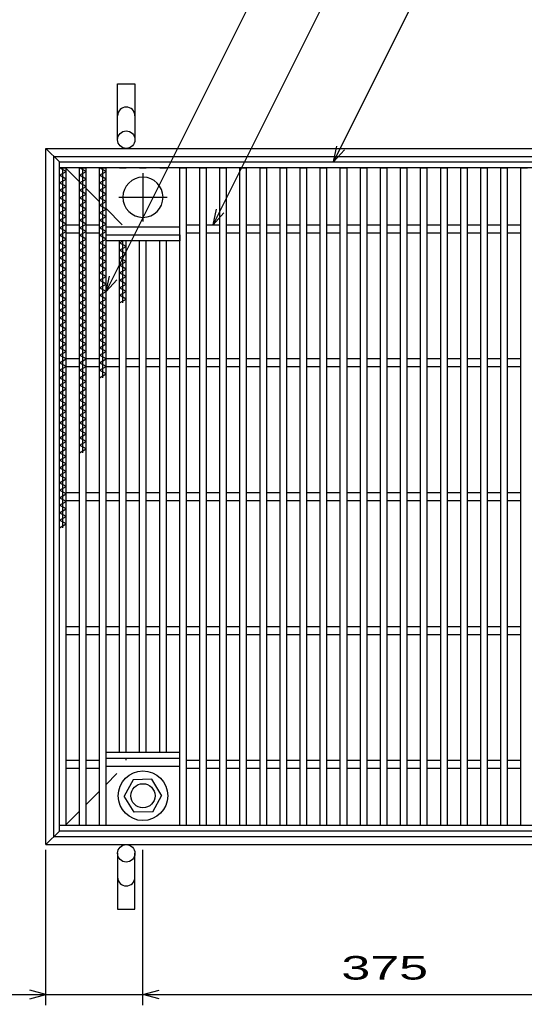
# Model space of a CAD drawing. Units: millimetres, scale not verified. Extents: x -1456 to 1385, y -1026 to 843.
# Drawn here: x -960 to -582, y -262 to 475 of the extents above; entities that cross this region are included whole.
import ezdxf
from ezdxf.enums import TextEntityAlignment as Align

# ---------------------------------------------------------------- set-up
doc = ezdxf.new("R2010")
doc.units = ezdxf.units.MM
doc.header["$LTSCALE"] = 8
doc.linetypes.add('CHAIN', pattern=[18.5, 12, -1.5, 3.5, -1.5])
doc.linetypes.add('DASHED', pattern=[7.5, 6, -1.5])
for name, color, linetype, lineweight in [('16', 3, 'Continuous', 25), ('19', 6, 'Continuous', 25), ('22', 4, 'Continuous', 25)]:
    doc.layers.add(name, color=color, linetype=linetype, lineweight=lineweight)
doc.styles.add('ベクトル', font='')
doc.styles.get('ベクトル').set_extended_font_data('ベクトル')

msp = doc.modelspace()

# ---------------------------------------------------------------- linework, layer by layer
at = {"layer": '16'}
for p, q in [((-930, 368.5), (-430, 368.5)), ((-930, 364), (-930, 368.5)), ((-430, 364), (-930, 364)), ((-930, -127), (-930, 364)), ((-930, 364), (-925, 364)), ((-925, 361.2), (-930, 364)), ((-930, 358.4), (-925, 361.2)), ((-927.5, 95.2), (-927.5, 364)), ((-925, -127), (-925, 364)), ((-915, -127), (-915, 364)), ((-915, 364), (-910, 364)), ((-910, 361.2), (-915, 364)), ((-915, 358.4), (-910, 361.2)), ((-912.5, 151.2), (-912.5, 364)), ((-910, -127), (-910, 364)), ((-900, -127), (-900, 364)), ((-900, 364), (-895, 364)), ((-895, 361.2), (-900, 364)), ((-900, 358.4), (-895, 361.2)), ((-897.5, 207.2), (-897.5, 364)), ((-895, -127), (-895, 364)), ((-885, 364), (-880, 364)), ((-870, 364), (-865, 364)), ((-855, 364), (-850, 364)), ((-840, -127), (-840, 364)), ((-840, 364), (-835, 364)), ((-835, -127), (-835, 364)), ((-825, -127), (-825, 364)), ((-825, 364), (-820, 364)), ((-820, -127), (-820, 364)), ((-810, -127), (-810, 364)), ((-810, 364), (-805, 364)), ((-805, -127), (-805, 364)), ((-795, -127), (-795, 364)), ((-795, 364), (-790, 364)), ((-790, -127), (-790, 364)), ((-780, -127), (-780, 364)), ((-780, 364), (-775, 364)), ((-775, -127), (-775, 364)), ((-765, -127), (-765, 364)), ((-765, 364), (-760, 364)), ((-760, -127), (-760, 364)), ((-750, -127), (-750, 364)), ((-750, 364), (-745, 364)), ((-745, -127), (-745, 364)), ((-735, -127), (-735, 364)), ((-735, 364), (-730, 364)), ((-730, -127), (-730, 364)), ((-720, -127), (-720, 364)), ((-720, 364), (-715, 364)), ((-715, -127), (-715, 364)), ((-705, -127), (-705, 364)), ((-705, 364), (-700, 364)), ((-700, -127), (-700, 364)), ((-690, -127), (-690, 364)), ((-690, 364), (-685, 364)), ((-685, -127), (-685, 364)), ((-675, -127), (-675, 364)), ((-675, 364), (-670, 364)), ((-670, -127), (-670, 364)), ((-660, -127), (-660, 364)), ((-660, 364), (-655, 364)), ((-655, -127), (-655, 364)), ((-645, -127), (-645, 364)), ((-645, 364), (-640, 364)), ((-640, -127), (-640, 364)), ((-630, -127), (-630, 364)), ((-630, 364), (-625, 364)), ((-625, -127), (-625, 364)), ((-615, -127), (-615, 364)), ((-615, 364), (-610, 364)), ((-610, -127), (-610, 364)), ((-600, -127), (-600, 364)), ((-600, 364), (-595, 364)), ((-595, -127), (-595, 364)), ((-585, -127), (-585, 364)), ((-585, 364), (-580, 364)), ((-925, 355.6), (-930, 358.4)), ((-930, 352.8), (-925, 355.6)), ((-910, 355.6), (-915, 358.4)), ((-915, 352.8), (-910, 355.6)), ((-895, 355.6), (-900, 358.4)), ((-900, 352.8), (-895, 355.6)), ((-925, 350), (-930, 352.8)), ((-930, 347.2), (-925, 350)), ((-925, 344.4), (-930, 347.2)), ((-910, 350), (-915, 352.8)), ((-915, 347.2), (-910, 350)), ((-910, 344.4), (-915, 347.2)), ((-895, 350), (-900, 352.8)), ((-900, 347.2), (-895, 350)), ((-895, 344.4), (-900, 347.2)), ((-930, 341.6), (-925, 344.4)), ((-925, 338.8), (-930, 341.6)), ((-930, 336), (-925, 338.8)), ((-915, 341.6), (-910, 344.4)), ((-910, 338.8), (-915, 341.6)), ((-915, 336), (-910, 338.8)), ((-900, 341.6), (-895, 344.4)), ((-895, 338.8), (-900, 341.6)), ((-900, 336), (-895, 338.8)), ((-925, 333.2), (-930, 336)), ((-930, 330.4), (-925, 333.2)), ((-910, 333.2), (-915, 336)), ((-915, 330.4), (-910, 333.2)), ((-895, 333.2), (-900, 336)), ((-900, 330.4), (-895, 333.2)), ((-925, 327.6), (-930, 330.4)), ((-930, 324.8), (-925, 327.6)), ((-925, 322), (-930, 324.8)), ((-910, 327.6), (-915, 330.4)), ((-915, 324.8), (-910, 327.6)), ((-910, 322), (-915, 324.8)), ((-895, 327.6), (-900, 330.4)), ((-900, 324.8), (-895, 327.6)), ((-895, 322), (-900, 324.8)), ((-930, 319.2), (-925, 322)), ((-925, 316.4), (-930, 319.2)), ((-925, 321.5), (-915, 321.5)), ((-915, 319.2), (-910, 322)), ((-910, 316.4), (-915, 319.2)), ((-910, 321.5), (-900, 321.5)), ((-900, 319.2), (-895, 322)), ((-895, 316.4), (-900, 319.2)), ((-895, 320), (-840, 320)), ((-835, 321.5), (-825, 321.5)), ((-820, 321.5), (-810, 321.5)), ((-805, 321.5), (-795, 321.5)), ((-790, 321.5), (-780, 321.5)), ((-775, 321.5), (-765, 321.5)), ((-760, 321.5), (-750, 321.5)), ((-745, 321.5), (-735, 321.5)), ((-730, 321.5), (-720, 321.5)), ((-715, 321.5), (-705, 321.5)), ((-700, 321.5), (-690, 321.5)), ((-685, 321.5), (-675, 321.5)), ((-670, 321.5), (-660, 321.5)), ((-655, 321.5), (-645, 321.5)), ((-640, 321.5), (-630, 321.5)), ((-625, 321.5), (-615, 321.5)), ((-610, 321.5), (-600, 321.5)), ((-595, 321.5), (-585, 321.5)), ((-930, 313.6), (-925, 316.4)), ((-925, 310.8), (-930, 313.6)), ((-930, 308), (-925, 310.8)), ((-925, 315.5), (-915, 315.5)), ((-915, 313.6), (-910, 316.4)), ((-910, 310.8), (-915, 313.6)), ((-915, 308), (-910, 310.8)), ((-910, 315.5), (-900, 315.5)), ((-900, 313.6), (-895, 316.4)), ((-895, 310.8), (-900, 313.6)), ((-900, 308), (-895, 310.8)), ((-895, 314), (-840, 314)), ((-895, 309.5), (-895, 314)), ((-840, 309.5), (-895, 309.5)), ((-885, -72.5), (-885, 309.5)), ((-885, 308), (-882.32, 309.5)), ((-882.5, 263.2), (-882.5, 309.5)), ((-880, -72.5), (-880, 309.5)), ((-870, -72.5), (-870, 309.5)), ((-865, -72.5), (-865, 309.5)), ((-855, -72.5), (-855, 309.5)), ((-850, -72.5), (-850, 309.5)), ((-840, 314), (-840, 309.5)), ((-835, 315.5), (-825, 315.5)), ((-820, 315.5), (-810, 315.5)), ((-805, 315.5), (-795, 315.5)), ((-790, 315.5), (-780, 315.5)), ((-775, 315.5), (-765, 315.5)), ((-760, 315.5), (-750, 315.5)), ((-745, 315.5), (-735, 315.5)), ((-730, 315.5), (-720, 315.5)), ((-715, 315.5), (-705, 315.5)), ((-700, 315.5), (-690, 315.5)), ((-685, 315.5), (-675, 315.5)), ((-670, 315.5), (-660, 315.5)), ((-655, 315.5), (-645, 315.5)), ((-640, 315.5), (-630, 315.5)), ((-625, 315.5), (-615, 315.5)), ((-610, 315.5), (-600, 315.5)), ((-595, 315.5), (-585, 315.5)), ((-925, 305.2), (-930, 308)), ((-930, 302.4), (-925, 305.2)), ((-925, 299.6), (-930, 302.4)), ((-910, 305.2), (-915, 308)), ((-915, 302.4), (-910, 305.2)), ((-910, 299.6), (-915, 302.4)), ((-895, 305.2), (-900, 308)), ((-900, 302.4), (-895, 305.2)), ((-895, 299.6), (-900, 302.4)), ((-880, 305.2), (-885, 308)), ((-885, 302.4), (-880, 305.2)), ((-880, 299.6), (-885, 302.4)), ((-930, 296.8), (-925, 299.6)), ((-925, 294), (-930, 296.8)), ((-915, 296.8), (-910, 299.6)), ((-910, 294), (-915, 296.8)), ((-900, 296.8), (-895, 299.6)), ((-895, 294), (-900, 296.8)), ((-885, 296.8), (-880, 299.6)), ((-880, 294), (-885, 296.8)), ((-930, 291.2), (-925, 294)), ((-925, 288.4), (-930, 291.2)), ((-930, 285.6), (-925, 288.4)), ((-915, 291.2), (-910, 294)), ((-910, 288.4), (-915, 291.2)), ((-915, 285.6), (-910, 288.4)), ((-900, 291.2), (-895, 294)), ((-895, 288.4), (-900, 291.2)), ((-900, 285.6), (-895, 288.4)), ((-885, 291.2), (-880, 294)), ((-880, 288.4), (-885, 291.2)), ((-885, 285.6), (-880, 288.4)), ((-925, 282.8), (-930, 285.6)), ((-930, 280), (-925, 282.8)), ((-925, 277.2), (-930, 280)), ((-910, 282.8), (-915, 285.6)), ((-915, 280), (-910, 282.8)), ((-910, 277.2), (-915, 280)), ((-895, 282.8), (-900, 285.6)), ((-900, 280), (-895, 282.8)), ((-895, 277.2), (-900, 280)), ((-880, 282.8), (-885, 285.6)), ((-885, 280), (-880, 282.8)), ((-880, 277.2), (-885, 280)), ((-930, 274.4), (-925, 277.2)), ((-925, 271.6), (-930, 274.4)), ((-915, 274.4), (-910, 277.2)), ((-910, 271.6), (-915, 274.4)), ((-900, 274.4), (-895, 277.2)), ((-895, 271.6), (-900, 274.4)), ((-885, 274.4), (-880, 277.2)), ((-880, 271.6), (-885, 274.4)), ((-930, 268.8), (-925, 271.6)), ((-925, 266), (-930, 268.8)), ((-930, 263.2), (-925, 266)), ((-915, 268.8), (-910, 271.6)), ((-910, 266), (-915, 268.8)), ((-915, 263.2), (-910, 266)), ((-900, 268.8), (-895, 271.6)), ((-895, 266), (-900, 268.8)), ((-900, 263.2), (-895, 266)), ((-885, 268.8), (-880, 271.6)), ((-880, 266), (-885, 268.8)), ((-885, 263.2), (-880, 266)), ((-925, 260.4), (-930, 263.2)), ((-930, 257.6), (-925, 260.4)), ((-910, 260.4), (-915, 263.2)), ((-915, 257.6), (-910, 260.4)), ((-895, 260.4), (-900, 263.2)), ((-900, 257.6), (-895, 260.4)), ((-925, 254.8), (-930, 257.6)), ((-930, 252), (-925, 254.8)), ((-925, 249.2), (-930, 252)), ((-910, 254.8), (-915, 257.6)), ((-915, 252), (-910, 254.8)), ((-910, 249.2), (-915, 252)), ((-895, 254.8), (-900, 257.6)), ((-900, 252), (-895, 254.8)), ((-895, 249.2), (-900, 252)), ((-930, 246.4), (-925, 249.2)), ((-925, 243.6), (-930, 246.4)), ((-930, 240.8), (-925, 243.6)), ((-915, 246.4), (-910, 249.2)), ((-910, 243.6), (-915, 246.4)), ((-915, 240.8), (-910, 243.6)), ((-900, 246.4), (-895, 249.2)), ((-895, 243.6), (-900, 246.4)), ((-900, 240.8), (-895, 243.6)), ((-925, 238), (-930, 240.8)), ((-930, 235.2), (-925, 238)), ((-910, 238), (-915, 240.8)), ((-915, 235.2), (-910, 238)), ((-895, 238), (-900, 240.8)), ((-900, 235.2), (-895, 238)), ((-925, 232.4), (-930, 235.2)), ((-930, 229.6), (-925, 232.4)), ((-925, 226.8), (-930, 229.6)), ((-910, 232.4), (-915, 235.2)), ((-915, 229.6), (-910, 232.4)), ((-910, 226.8), (-915, 229.6)), ((-895, 232.4), (-900, 235.2)), ((-900, 229.6), (-895, 232.4)), ((-895, 226.8), (-900, 229.6)), ((-930, 224), (-925, 226.8)), ((-925, 221.2), (-930, 224)), ((-930, 218.4), (-925, 221.2)), ((-925, 221.5), (-915, 221.5)), ((-915, 224), (-910, 226.8)), ((-910, 221.2), (-915, 224)), ((-915, 218.4), (-910, 221.2)), ((-910, 221.5), (-900, 221.5)), ((-900, 224), (-895, 226.8)), ((-895, 221.2), (-900, 224)), ((-900, 218.4), (-895, 221.2)), ((-895, 221.5), (-885, 221.5)), ((-880, 221.5), (-870, 221.5)), ((-865, 221.5), (-855, 221.5)), ((-850, 221.5), (-840, 221.5)), ((-835, 221.5), (-825, 221.5)), ((-820, 221.5), (-810, 221.5)), ((-805, 221.5), (-795, 221.5)), ((-790, 221.5), (-780, 221.5)), ((-775, 221.5), (-765, 221.5)), ((-760, 221.5), (-750, 221.5)), ((-745, 221.5), (-735, 221.5)), ((-730, 221.5), (-720, 221.5)), ((-715, 221.5), (-705, 221.5)), ((-700, 221.5), (-690, 221.5)), ((-685, 221.5), (-675, 221.5)), ((-670, 221.5), (-660, 221.5)), ((-655, 221.5), (-645, 221.5)), ((-640, 221.5), (-630, 221.5)), ((-625, 221.5), (-615, 221.5)), ((-610, 221.5), (-600, 221.5)), ((-595, 221.5), (-585, 221.5)), ((-925, 215.6), (-930, 218.4)), ((-930, 212.8), (-925, 215.6)), ((-925, 215.5), (-915, 215.5)), ((-910, 215.6), (-915, 218.4)), ((-915, 212.8), (-910, 215.6)), ((-910, 215.5), (-900, 215.5)), ((-895, 215.6), (-900, 218.4)), ((-900, 212.8), (-895, 215.6)), ((-895, 215.5), (-885, 215.5)), ((-880, 215.5), (-870, 215.5)), ((-865, 215.5), (-855, 215.5)), ((-850, 215.5), (-840, 215.5)), ((-835, 215.5), (-825, 215.5)), ((-820, 215.5), (-810, 215.5)), ((-805, 215.5), (-795, 215.5)), ((-790, 215.5), (-780, 215.5)), ((-775, 215.5), (-765, 215.5)), ((-760, 215.5), (-750, 215.5)), ((-745, 215.5), (-735, 215.5)), ((-730, 215.5), (-720, 215.5)), ((-715, 215.5), (-705, 215.5)), ((-700, 215.5), (-690, 215.5)), ((-685, 215.5), (-675, 215.5)), ((-670, 215.5), (-660, 215.5)), ((-655, 215.5), (-645, 215.5)), ((-640, 215.5), (-630, 215.5)), ((-625, 215.5), (-615, 215.5)), ((-610, 215.5), (-600, 215.5)), ((-595, 215.5), (-585, 215.5)), ((-925, 210), (-930, 212.8)), ((-930, 207.2), (-925, 210)), ((-925, 204.4), (-930, 207.2)), ((-910, 210), (-915, 212.8)), ((-915, 207.2), (-910, 210)), ((-910, 204.4), (-915, 207.2)), ((-895, 210), (-900, 212.8)), ((-900, 207.2), (-895, 210)), ((-930, 201.6), (-925, 204.4)), ((-925, 198.8), (-930, 201.6)), ((-930, 196), (-925, 198.8)), ((-915, 201.6), (-910, 204.4)), ((-910, 198.8), (-915, 201.6)), ((-915, 196), (-910, 198.8)), ((-925, 193.2), (-930, 196)), ((-930, 190.4), (-925, 193.2)), ((-910, 193.2), (-915, 196)), ((-915, 190.4), (-910, 193.2)), ((-925, 187.6), (-930, 190.4)), ((-930, 184.8), (-925, 187.6)), ((-925, 182), (-930, 184.8)), ((-910, 187.6), (-915, 190.4)), ((-915, 184.8), (-910, 187.6)), ((-910, 182), (-915, 184.8)), ((-930, 179.2), (-925, 182)), ((-925, 176.4), (-930, 179.2)), ((-915, 179.2), (-910, 182)), ((-910, 176.4), (-915, 179.2)), ((-930, 173.6), (-925, 176.4)), ((-925, 170.8), (-930, 173.6)), ((-930, 168), (-925, 170.8)), ((-915, 173.6), (-910, 176.4)), ((-910, 170.8), (-915, 173.6)), ((-915, 168), (-910, 170.8)), ((-925, 165.2), (-930, 168)), ((-930, 162.4), (-925, 165.2)), ((-925, 159.6), (-930, 162.4)), ((-910, 165.2), (-915, 168)), ((-915, 162.4), (-910, 165.2)), ((-910, 159.6), (-915, 162.4)), ((-930, 156.8), (-925, 159.6)), ((-925, 154), (-930, 156.8)), ((-915, 156.8), (-910, 159.6)), ((-910, 154), (-915, 156.8)), ((-930, 151.2), (-925, 154)), ((-925, 148.4), (-930, 151.2)), ((-930, 145.6), (-925, 148.4)), ((-915, 151.2), (-910, 154)), ((-925, 142.8), (-930, 145.6)), ((-930, 140), (-925, 142.8)), ((-925, 137.2), (-930, 140)), ((-930, 134.4), (-925, 137.2)), ((-925, 131.6), (-930, 134.4)), ((-930, 128.8), (-925, 131.6)), ((-925, 126), (-930, 128.8)), ((-930, 123.2), (-925, 126)), ((-925, 120.4), (-930, 123.2)), ((-930, 117.6), (-925, 120.4)), ((-925, 121.5), (-915, 121.5)), ((-910, 121.5), (-900, 121.5)), ((-895, 121.5), (-885, 121.5)), ((-880, 121.5), (-870, 121.5)), ((-865, 121.5), (-855, 121.5)), ((-850, 121.5), (-840, 121.5)), ((-835, 121.5), (-825, 121.5)), ((-820, 121.5), (-810, 121.5)), ((-805, 121.5), (-795, 121.5)), ((-790, 121.5), (-780, 121.5)), ((-775, 121.5), (-765, 121.5)), ((-760, 121.5), (-750, 121.5)), ((-745, 121.5), (-735, 121.5)), ((-730, 121.5), (-720, 121.5)), ((-715, 121.5), (-705, 121.5)), ((-700, 121.5), (-690, 121.5)), ((-685, 121.5), (-675, 121.5)), ((-670, 121.5), (-660, 121.5)), ((-655, 121.5), (-645, 121.5)), ((-640, 121.5), (-630, 121.5)), ((-625, 121.5), (-615, 121.5)), ((-610, 121.5), (-600, 121.5)), ((-595, 121.5), (-585, 121.5)), ((-925, 114.8), (-930, 117.6)), ((-930, 112), (-925, 114.8)), ((-925, 109.2), (-930, 112)), ((-925, 115.5), (-915, 115.5)), ((-910, 115.5), (-900, 115.5)), ((-895, 115.5), (-885, 115.5)), ((-880, 115.5), (-870, 115.5)), ((-865, 115.5), (-855, 115.5)), ((-850, 115.5), (-840, 115.5)), ((-835, 115.5), (-825, 115.5)), ((-820, 115.5), (-810, 115.5)), ((-805, 115.5), (-795, 115.5)), ((-790, 115.5), (-780, 115.5)), ((-775, 115.5), (-765, 115.5)), ((-760, 115.5), (-750, 115.5)), ((-745, 115.5), (-735, 115.5)), ((-730, 115.5), (-720, 115.5)), ((-715, 115.5), (-705, 115.5)), ((-700, 115.5), (-690, 115.5)), ((-685, 115.5), (-675, 115.5)), ((-670, 115.5), (-660, 115.5)), ((-655, 115.5), (-645, 115.5)), ((-640, 115.5), (-630, 115.5)), ((-625, 115.5), (-615, 115.5)), ((-610, 115.5), (-600, 115.5)), ((-595, 115.5), (-585, 115.5)), ((-930, 106.4), (-925, 109.2)), ((-925, 103.6), (-930, 106.4)), ((-930, 100.8), (-925, 103.6)), ((-925, 98), (-930, 100.8)), ((-930, 95.2), (-925, 98)), ((-925, 21.5), (-915, 21.5)), ((-925, 15.5), (-915, 15.5)), ((-910, 21.5), (-900, 21.5)), ((-910, 15.5), (-900, 15.5)), ((-895, 21.5), (-885, 21.5)), ((-895, 15.5), (-885, 15.5)), ((-880, 21.5), (-870, 21.5)), ((-880, 15.5), (-870, 15.5)), ((-865, 21.5), (-855, 21.5)), ((-865, 15.5), (-855, 15.5)), ((-850, 21.5), (-840, 21.5)), ((-850, 15.5), (-840, 15.5)), ((-835, 21.5), (-825, 21.5)), ((-835, 15.5), (-825, 15.5)), ((-820, 21.5), (-810, 21.5)), ((-820, 15.5), (-810, 15.5)), ((-805, 21.5), (-795, 21.5)), ((-805, 15.5), (-795, 15.5)), ((-790, 21.5), (-780, 21.5)), ((-790, 15.5), (-780, 15.5)), ((-775, 21.5), (-765, 21.5)), ((-775, 15.5), (-765, 15.5)), ((-760, 21.5), (-750, 21.5)), ((-760, 15.5), (-750, 15.5)), ((-745, 21.5), (-735, 21.5)), ((-745, 15.5), (-735, 15.5)), ((-730, 21.5), (-720, 21.5)), ((-730, 15.5), (-720, 15.5)), ((-715, 21.5), (-705, 21.5)), ((-715, 15.5), (-705, 15.5)), ((-700, 21.5), (-690, 21.5)), ((-700, 15.5), (-690, 15.5)), ((-685, 21.5), (-675, 21.5)), ((-685, 15.5), (-675, 15.5)), ((-670, 21.5), (-660, 21.5)), ((-670, 15.5), (-660, 15.5)), ((-655, 21.5), (-645, 21.5)), ((-655, 15.5), (-645, 15.5)), ((-640, 21.5), (-630, 21.5)), ((-640, 15.5), (-630, 15.5)), ((-625, 21.5), (-615, 21.5)), ((-625, 15.5), (-615, 15.5)), ((-610, 21.5), (-600, 21.5)), ((-610, 15.5), (-600, 15.5)), ((-595, 21.5), (-585, 21.5)), ((-595, 15.5), (-585, 15.5)), ((-895, -72.5), (-840, -72.5)), ((-895, -77), (-895, -72.5)), ((-840, -77), (-840, -72.5)), ((-925, -78.5), (-915, -78.5)), ((-910, -78.5), (-900, -78.5)), ((-895, -77), (-840, -77)), ((-835, -78.5), (-825, -78.5)), ((-820, -78.5), (-810, -78.5)), ((-805, -78.5), (-795, -78.5)), ((-790, -78.5), (-780, -78.5)), ((-775, -78.5), (-765, -78.5)), ((-760, -78.5), (-750, -78.5)), ((-745, -78.5), (-735, -78.5)), ((-730, -78.5), (-720, -78.5)), ((-715, -78.5), (-705, -78.5)), ((-700, -78.5), (-690, -78.5)), ((-685, -78.5), (-675, -78.5)), ((-670, -78.5), (-660, -78.5)), ((-655, -78.5), (-645, -78.5)), ((-640, -78.5), (-630, -78.5)), ((-625, -78.5), (-615, -78.5)), ((-610, -78.5), (-600, -78.5)), ((-595, -78.5), (-585, -78.5)), ((-925, -84.5), (-915, -84.5)), ((-910, -84.5), (-900, -84.5)), ((-895, -83), (-840, -83)), ((-835, -84.5), (-825, -84.5)), ((-820, -84.5), (-810, -84.5)), ((-805, -84.5), (-795, -84.5)), ((-790, -84.5), (-780, -84.5)), ((-775, -84.5), (-765, -84.5)), ((-760, -84.5), (-750, -84.5)), ((-745, -84.5), (-735, -84.5)), ((-730, -84.5), (-720, -84.5)), ((-715, -84.5), (-705, -84.5)), ((-700, -84.5), (-690, -84.5)), ((-685, -84.5), (-675, -84.5)), ((-670, -84.5), (-660, -84.5)), ((-655, -84.5), (-645, -84.5)), ((-640, -84.5), (-630, -84.5)), ((-625, -84.5), (-615, -84.5)), ((-610, -84.5), (-600, -84.5)), ((-595, -84.5), (-585, -84.5)), ((-874.79, -93.05), (-881.5, -105.34)), ((-860.8, -92.71), (-874.79, -93.05)), ((-853.5, -105), (-860.8, -92.71)), ((-874.2, -117.29), (-881.5, -105.34)), ((-860.21, -116.95), (-853.5, -104.66)), ((-860.21, -116.95), (-874.2, -117.29)), ((-930, -127), (-430, -127)), ((-930, -131.5), (-930, -127)), ((-930, -127), (-925, -127)), ((-430, -131.5), (-930, -131.5)), ((-915, -127), (-910, -127)), ((-900, -127), (-895, -127)), ((-885, -127), (-880, -127)), ((-870, -127), (-865, -127)), ((-855, -127), (-850, -127)), ((-840, -127), (-835, -127)), ((-825, -127), (-820, -127)), ((-810, -127), (-805, -127)), ((-795, -127), (-790, -127)), ((-780, -127), (-775, -127)), ((-765, -127), (-760, -127)), ((-750, -127), (-745, -127)), ((-735, -127), (-730, -127)), ((-720, -127), (-715, -127)), ((-705, -127), (-700, -127)), ((-690, -127), (-685, -127)), ((-675, -127), (-670, -127)), ((-660, -127), (-655, -127)), ((-645, -127), (-640, -127)), ((-630, -127), (-625, -127)), ((-615, -127), (-610, -127)), ((-600, -127), (-595, -127)), ((-585, -127), (-580, -127))]:
    msp.add_line(p, q, dxfattribs=at)
at = {"layer": '16', "linetype": 'CHAIN'}
for p, q in [((-867.5, 360), (-867.5, 324)), ((-885.5, 342), (-849.5, 342))]:
    msp.add_line(p, q, dxfattribs=at)
at = {"layer": '16'}
for radius in [18.5, 9]:
    msp.add_circle((-867.5, -105), radius, dxfattribs=at)
for start, end in [(90, 270), (270, 90)]:
    msp.add_arc((-867.5, 342), 15, start, end, dxfattribs=at)
at = {"layer": '19'}
for p, q in [((-886.5, 385), (-886.5, 426.62)), ((-886.5, 426.62), (-873.5, 426.62)), ((-873.5, 426.62), (-873.5, 385)), ((-940, 378.5), (-420, 378.5)), ((-940, -141.5), (-940, 378.5)), ((-934, 372.5), (-426, 372.5)), ((-934, -135.5), (-934, 372.5)), ((-934, -135.5), (-426, -135.5)), ((-940, -141.5), (-420, -141.5)), ((-886.5, -148), (-886.5, -189.62)), ((-873.5, -189.62), (-873.5, -148)), ((-886.5, -189.62), (-873.5, -189.62))]:
    msp.add_line(p, q, dxfattribs=at)
at = {"layer": '19', "linetype": 'DASHED'}
for p, q in [((-930, 368.5), (-940, 378.5)), ((-915, 353.5), (-925, 363.5)), ((-900, 338.5), (-910, 348.5)), ((-883, 321.5), (-895, 333.5)), ((-880, -78.5), (-880, -77)), ((-895, -96.5), (-887, -88.5)), ((-910, -111.5), (-900, -101.5)), ((-925, -126.5), (-915, -116.5)), ((-940, -141.5), (-930, -131.5))]:
    msp.add_line(p, q, dxfattribs=at)
at = {"layer": '19'}
for centre in [(-880, 385), (-880, -148)]:
    msp.add_circle(centre, 6.5, dxfattribs=at)
for centre, start, end in [((-880, 402.84), 0, 180), ((-880, -165.84), 180, 0)]:
    msp.add_arc(centre, 6.5, start, end, dxfattribs=at)
at = {"layer": '22'}
for p, q in [((-895, 271.5), (-732.25, 597)), ((-815, 321.5), (-694.75, 562)), ((-725, 368.5), (-647.25, 524)), ((-725, 368.5), (-722.6, 380.18)), ((-725, 368.5), (-717, 377.3)), ((-815, 321.5), (-812.6, 333.18)), ((-815, 321.5), (-807, 330.3)), ((-895, 271.5), (-892.6, 283.18)), ((-895, 271.5), (-887, 280.3)), ((-940, -261.5), (-940, -145.5)), ((-867.5, -261.5), (-867.5, -145.5)), ((-1036, -253.5), (-940, -253.5)), ((-940, -253.5), (-952, -250.3)), ((-952, -256.7), (-940, -253.5)), ((-940, -253.5), (-867.5, -253.5)), ((-867.5, -253.5), (-855.5, -250.3)), ((-855.5, -256.7), (-867.5, -253.5)), ((-867.5, -253.5), (-492.5, -253.5))]:
    msp.add_line(p, q, dxfattribs=at)

# ---------------------------------------------------------------- texts
at = {"layer": '22', "color": 2, "style": 'ベクトル', "width": 1.65}
msp.add_text(' 375 ', height=17.6, dxfattribs=at).set_placement((-730, -233.5), align=Align.MIDDLE_LEFT)

doc.saveas('drawing.dxf')
